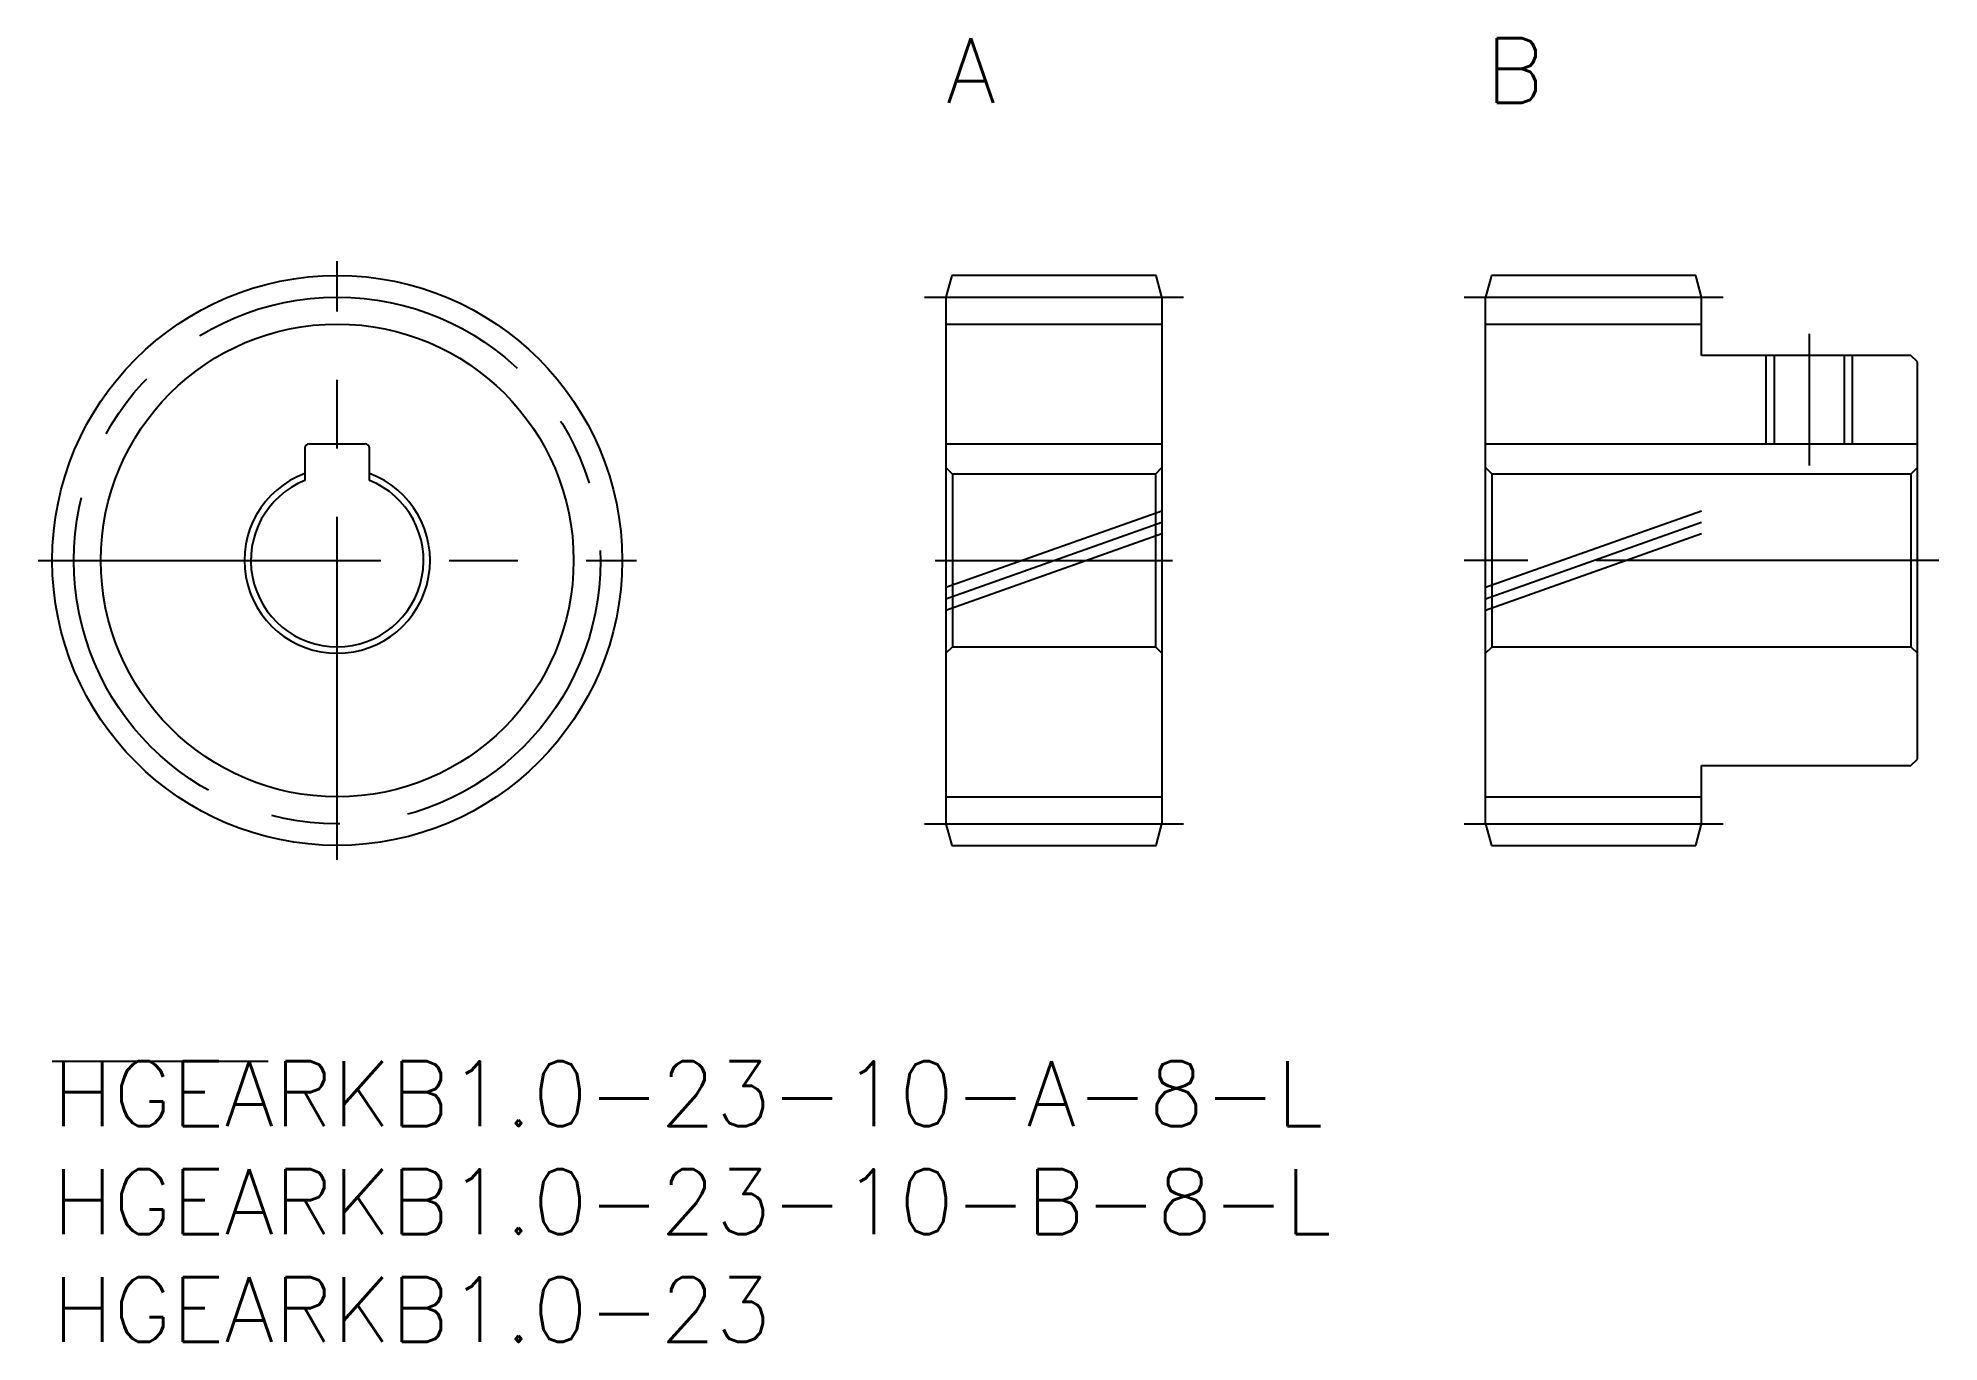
# Model space of a CAD drawing. Extents: x -0.7 to 87.4, y -13 to 47.4.
import ezdxf

# ---------------------------------------------------------------- set-up
doc = ezdxf.new("R2010")
doc.units = 0
doc.header["$LTSCALE"] = 0.5
doc.linetypes.add('CENTER', pattern=[50.8, 31.75, -6.35, 6.35, -6.35])
doc.linetypes.add('PHANTOM', pattern=[63.5, 31.75, -6.35, 6.35, -6.35, 6.35, -6.35])
for name, color, linetype in [('MSM_CENTER', 1, 'CENTER'), ('MSM_CONTINUOUS', 7, 'CONTINUOUS'), ('MSM_IMAGINARY', 6, 'PHANTOM'), ('MSM_NARROW', 5, 'CONTINUOUS'), ('MSM_PART_NUMBER', 7, 'CONTINUOUS')]:
    doc.layers.add(name, color=color, linetype=linetype)
doc.styles.get("Standard").update_dxf_attribs({"font": 'txt.shx', "height": 1, "bigfont": 'bigfont.shx'})

# ---------------------------------------------------------------- blocks, each defined once
blk = doc.blocks.new('*U27')
at = {"layer": 'MSM_PART_NUMBER'}
blk.add_text('HGEARKB1.0-23-10-A-8-L', height=3, dxfattribs=at).set_placement((0, -3))
blk = doc.blocks.new('*U28')
at = {"layer": 'MSM_PART_NUMBER'}
blk.add_text('HGEARKB1.0-23-10-B-8-L', height=3, dxfattribs=at).set_placement((0, -8))
blk = doc.blocks.new('*U29')
at = {"layer": 'MSM_PART_NUMBER'}
blk.add_text('HGEARKB1.0-23', height=3, dxfattribs=at).set_placement((0, -13))

msp = doc.modelspace()

# ---------------------------------------------------------------- linework, layer by layer
at = {"layer": 'MSM_CENTER'}
for p, q in [((13.2, 9.34), (13.2, 37.06)), ((40.4, 35.4), (52.4, 35.4)), ((65.4, 35.4), (77.4, 35.4)), ((81.4, 27.6), (81.4, 33.7)), ((-0.66, 23.2), (27.06, 23.2)), ((40.9, 23.2), (51.9, 23.2)), ((87.4, 23.2), (65.4, 23.2)), ((40.4, 11), (52.4, 11)), ((65.4, 11), (77.4, 11))]:
    msp.add_line(p, q, dxfattribs=at)
msp.add_circle((13.2, 23.2), 12.2, dxfattribs=at)
at = {"layer": 'MSM_CONTINUOUS'}
for p, q in [((41.668, 36.4), (41.4, 35.4)), ((51.132, 36.4), (41.668, 36.4)), ((51.4, 35.4), (51.132, 36.4)), ((66.668, 36.4), (66.4, 35.4)), ((76.132, 36.4), (66.668, 36.4)), ((76.4, 35.4), (76.132, 36.4)), ((41.4, 35.4), (41.4, 11)), ((51.4, 35.4), (51.4, 11)), ((66.4, 11), (66.4, 35.4)), ((76.4, 32.7), (76.4, 35.4)), ((41.4, 34.15), (51.4, 34.15)), ((66.4, 34.15), (76.4, 34.15)), ((86.1, 32.7), (76.4, 32.7)), ((79.779, 28.6), (79.779, 32.7)), ((83.021, 28.6), (83.021, 32.7)), ((86.4, 32.4), (86.1, 32.7)), ((86.4, 14), (86.4, 32.4)), ((11.7, 28.4), (11.7, 26.908)), ((11.9, 28.6), (14.5, 28.6)), ((14.7, 26.908), (14.7, 28.4)), ((41.4, 28.6), (51.4, 28.6)), ((66.4, 28.6), (86.4, 28.6)), ((41.7, 27.2), (41.4, 27.5)), ((51.4, 27.5), (51.1, 27.2)), ((66.7, 27.2), (66.4, 27.5)), ((86.4, 27.5), (86.1, 27.2)), ((51.1, 27.2), (41.7, 27.2)), ((41.7, 27.2), (41.7, 19.2)), ((51.1, 27.2), (51.1, 19.2)), ((86.1, 27.2), (66.7, 27.2)), ((66.7, 19.2), (66.7, 27.2)), ((86.1, 27.2), (86.1, 19.2)), ((41.4, 18.9), (41.7, 19.2)), ((41.7, 19.2), (51.1, 19.2)), ((51.1, 19.2), (51.4, 18.9)), ((66.4, 18.9), (66.7, 19.2)), ((66.7, 19.2), (86.1, 19.2)), ((86.1, 19.2), (86.4, 18.9)), ((76.4, 13.7), (86.1, 13.7)), ((76.4, 11), (76.4, 13.7)), ((86.1, 13.7), (86.4, 14)), ((41.4, 12.25), (51.4, 12.25)), ((66.4, 12.25), (76.4, 12.25)), ((41.4, 11), (41.668, 10)), ((51.132, 10), (51.4, 11)), ((66.4, 11), (66.668, 10)), ((76.132, 10), (76.4, 11)), ((41.668, 10), (51.132, 10)), ((66.668, 10), (76.132, 10)), ((0, 0), (10, 0))]:
    msp.add_line(p, q, dxfattribs=at)
msp.add_circle((13.2, 23.2), 13.2, dxfattribs=at)
for centre, radius, start, end in [((11.9, 28.4), 0.2, 90, 180), ((14.5, 28.4), 0.2, 0, 90), ((13.2, 23.2), 4.3, 110.41621, 69.58379), ((13.2, 23.2), 4, 112.02431, 67.97569)]:
    msp.add_arc(centre, radius, start, end, dxfattribs=at)
at = {"layer": 'MSM_IMAGINARY'}
for p, q in [((41.4, 21.957), (51.4, 25.504)), ((41.4, 21.427), (51.4, 24.973)), ((66.4, 21.957), (76.4, 25.504)), ((66.4, 21.427), (76.4, 24.973)), ((41.4, 20.896), (51.4, 24.443)), ((66.4, 20.896), (76.4, 24.443))]:
    msp.add_line(p, q, dxfattribs=at)
at = {"layer": 'MSM_NARROW'}
for p, q in [((79.4, 28.6), (79.4, 32.7)), ((83.4, 28.6), (83.4, 32.7))]:
    msp.add_line(p, q, dxfattribs=at)
msp.add_circle((13.2, 23.2), 10.95, dxfattribs=at)

# ---------------------------------------------------------------- block references
at = {"layer": 'MSM_CONTINUOUS'}
for name in ['*U27', '*U28', '*U29']:
    msp.add_blockref(name, (0, 0), dxfattribs=at)

# ---------------------------------------------------------------- texts
at = {"layer": 'MSM_PART_NUMBER'}
for s, p in [('A', (41.4, 44.4)), ('B', (66.4, 44.4))]:
    msp.add_text(s, height=3, dxfattribs=at).set_placement(p)

doc.saveas('drawing.dxf')
